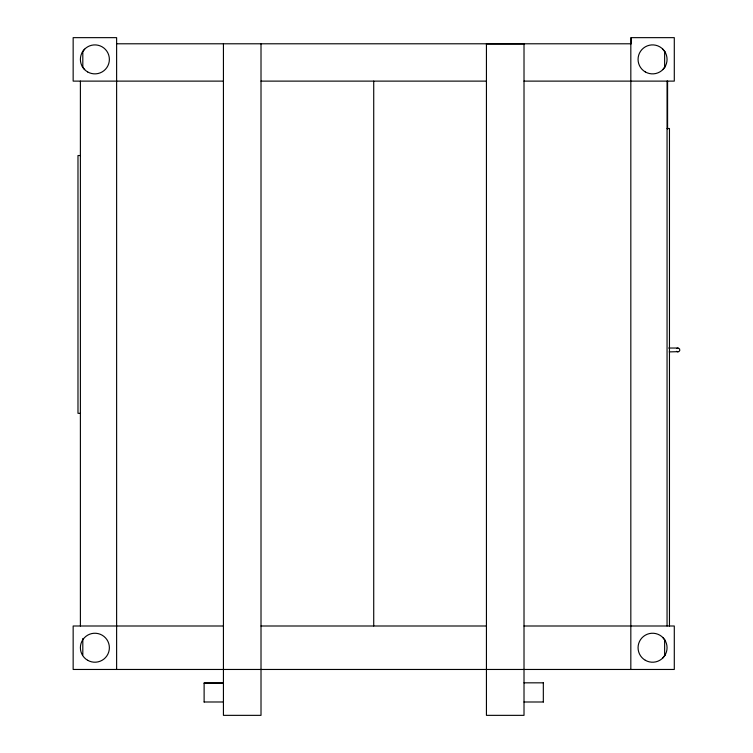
<?xml version="1.0" encoding="UTF-8"?>
<svg xmlns="http://www.w3.org/2000/svg" width="753" height="753" viewBox="0 0 753 753"><rect width="100%" height="100%" fill="white"/><g stroke="black" fill="none" stroke-linecap="round" stroke-linejoin="round"><path stroke-width="1.13" d="M82.341 52.136L84.637 49.143M662.809 69.634L665.106 66.631M662.809 657.971L665.106 654.978M676.947 348.291L678.415 348.102L679.592 348.997L679.78 350.465L678.886 351.642L669.201 351.896M116.621 43.787L631.353 43.787L631.353 37.65M486.438 43.975L524.013 43.975M223.434 81.117L73.154 81.117L73.154 37.65L116.621 37.65L116.621 669.464M261.009 81.117L486.438 81.117M524.013 81.117L674.293 81.117L674.293 37.65L630.826 37.65L630.826 669.464M667.054 128.499L669.464 128.499L669.464 625.997M80.392 155.532L77.983 155.532L77.983 413.322L80.392 413.322M668.739 348.037L677.916 348.037M223.434 625.997L73.154 625.997L73.154 669.464L674.293 669.464L674.293 625.997L524.013 625.997M261.009 625.997L486.438 625.997M223.434 682.802L204.119 682.802L204.119 702.022M524.013 682.83L543.327 682.83M204.119 683.357L223.434 683.357M204.119 701.994L223.434 701.984M524.013 701.994L543.327 701.994M677.916 351.896L676.552 351.331M662.809 49.143L665.106 52.136M662.809 637.48L665.106 640.483M82.341 66.631L84.637 69.634M667.582 81.117L667.582 129.262M667.054 81.117L667.054 625.997M664.635 51.524L664.635 67.243M664.635 639.871L664.635 655.59M543.327 682.811L543.327 702.022M524.013 43.787L524.013 715.35L486.438 715.35L486.438 43.787M373.723 81.117L373.723 625.997M261.009 43.787L261.009 715.35L223.434 715.35L223.434 43.787M82.811 51.524L82.811 67.243M82.811 638.488L82.811 654.978M80.392 81.117L80.392 625.997M645.312 71.93A14.486 14.486 0 0 0 667.054 59.383A14.486 14.486 0 0 0 645.312 46.837A14.486 14.486 0 0 0 645.312 71.93M87.64 71.93A14.486 14.486 0 0 0 109.373 59.383A14.486 14.486 0 0 0 87.64 46.837A14.486 14.486 0 0 0 87.64 71.93M87.64 660.277A14.486 14.486 0 0 0 109.373 647.731A14.486 14.486 0 0 0 87.64 635.184A14.486 14.486 0 0 0 87.64 660.277M645.312 660.277A14.486 14.486 0 0 0 667.054 647.731A14.486 14.486 0 0 0 645.312 635.184A14.486 14.486 0 0 0 645.312 660.277"/></g></svg>
